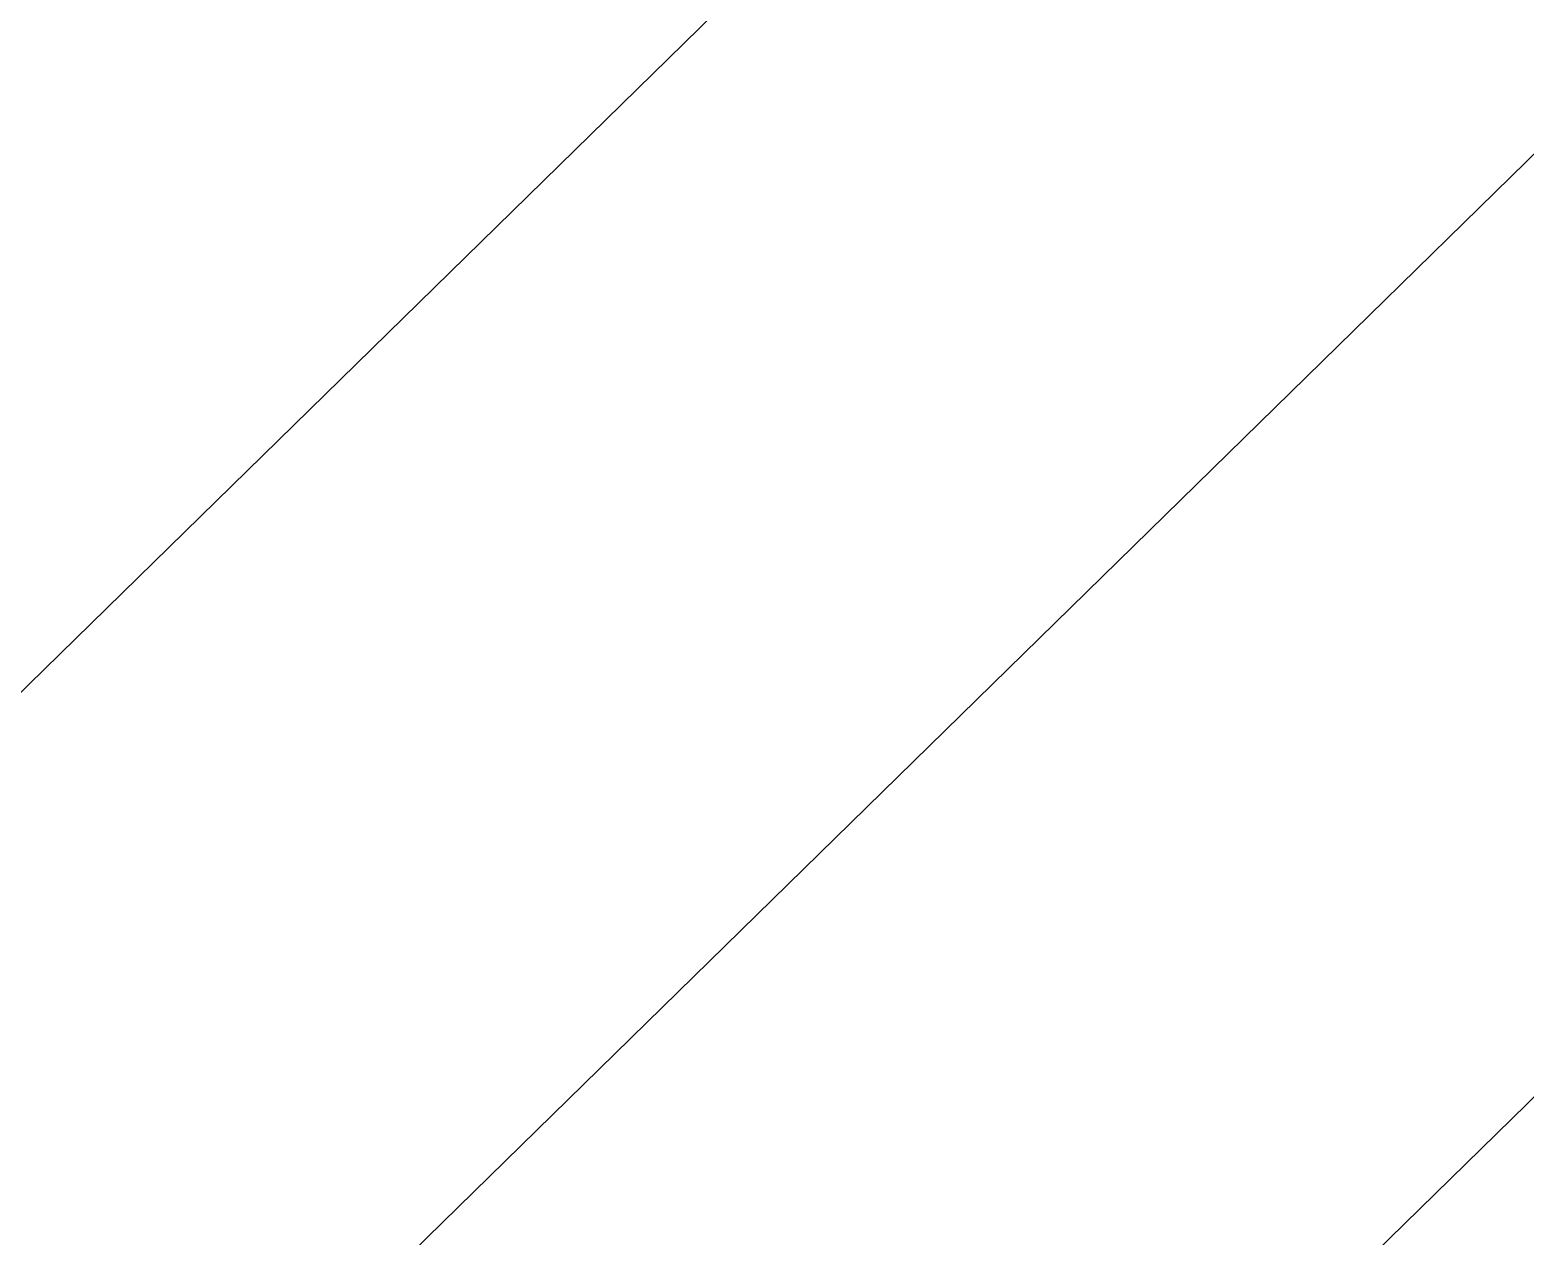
# Model space of a CAD drawing. Extents: x 7084 to 11035, y 13750 to 16729.
# Drawn here: x 8685.454 to 8686.222, y 15511.709 to 15512.329 of the extents above; entities that cross this region are included whole.
import ezdxf

# ---------------------------------------------------------------- set-up
doc = ezdxf.new("R2010")
doc.units = 0
doc.layers.add('Default', color=7, linetype='Continuous')

msp = doc.modelspace()

# ---------------------------------------------------------------- linework, layer by layer
at = {"layer": 'Default'}
for points in [[(9856.28561, 15560.19097), (9563.11844, 15639.79267), (9475.66099, 15616.55526), (9368.87817, 15657.32684), (9264.03699, 15694.2154), (9077.65256, 15700.03999), (9012.63993, 15744.96567), (8990.96905, 15710.10953), (8843.41465, 15675.16244), (8756.04697, 15613.03424), (8725.93241, 15551.63254), (8685.16082, 15511.70595), (8705.8166, 15501.7342), (8746.58819, 15541.66079), (8818.88068, 15454.06467), (8748.30916, 15409.95751), (8682.51851, 15427.11208), (8661.86273, 15437.08384), (8615.26664, 15371.0726), (8587.4882, 15366.79899), (8533.12605, 15254.19176), (8522.91059, 15254.80229), (8454.80212, 15219.17158)], [(9856.18489, 15558.75272), (9562.15035, 15638.58993), (9476.10351, 15615.72732), (9369.00477, 15656.61953), (9263.85341, 15693.61723), (9076.91754, 15699.45905), (9012.9535, 15743.66012), (8991.63215, 15709.36618), (8843.6412, 15674.3157), (8756.01504, 15612.00368), (8726.38619, 15551.59233), (8685.49398, 15511.54762), (8705.8166, 15501.7367), (8746.70881, 15541.78141), (8819.21519, 15453.92613), (8748.43488, 15409.68848), (8682.44958, 15426.89381), (8662.12696, 15436.70473), (8615.39301, 15370.49819), (8588.06261, 15366.29351), (8533.53963, 15253.35312), (8523.48893, 15253.9538), (8456.47898, 15218.89779)], [(8458.15584, 15218.62399), (8524.06727, 15253.10532), (8533.9532, 15252.51448), (8588.63702, 15365.78803), (8615.51938, 15369.92379), (8662.39119, 15436.32562), (8682.38066, 15426.67553), (8748.5606, 15409.41945), (8819.5497, 15453.7876), (8746.82944, 15541.90204), (8705.8166, 15501.7392), (8685.82713, 15511.38928), (8726.83998, 15551.55213), (8755.9831, 15610.97313), (8843.86775, 15673.46895), (8992.29526, 15708.62283), (9013.26707, 15742.35457), (9076.18252, 15698.87811), (9263.66982, 15693.01906), (9369.13136, 15655.91222), (9476.54603, 15614.89938), (9561.18227, 15637.3872), (9856.08416, 15557.31448)]]:
    msp.add_lwpolyline(points, dxfattribs=at)

doc.saveas('drawing.dxf')
